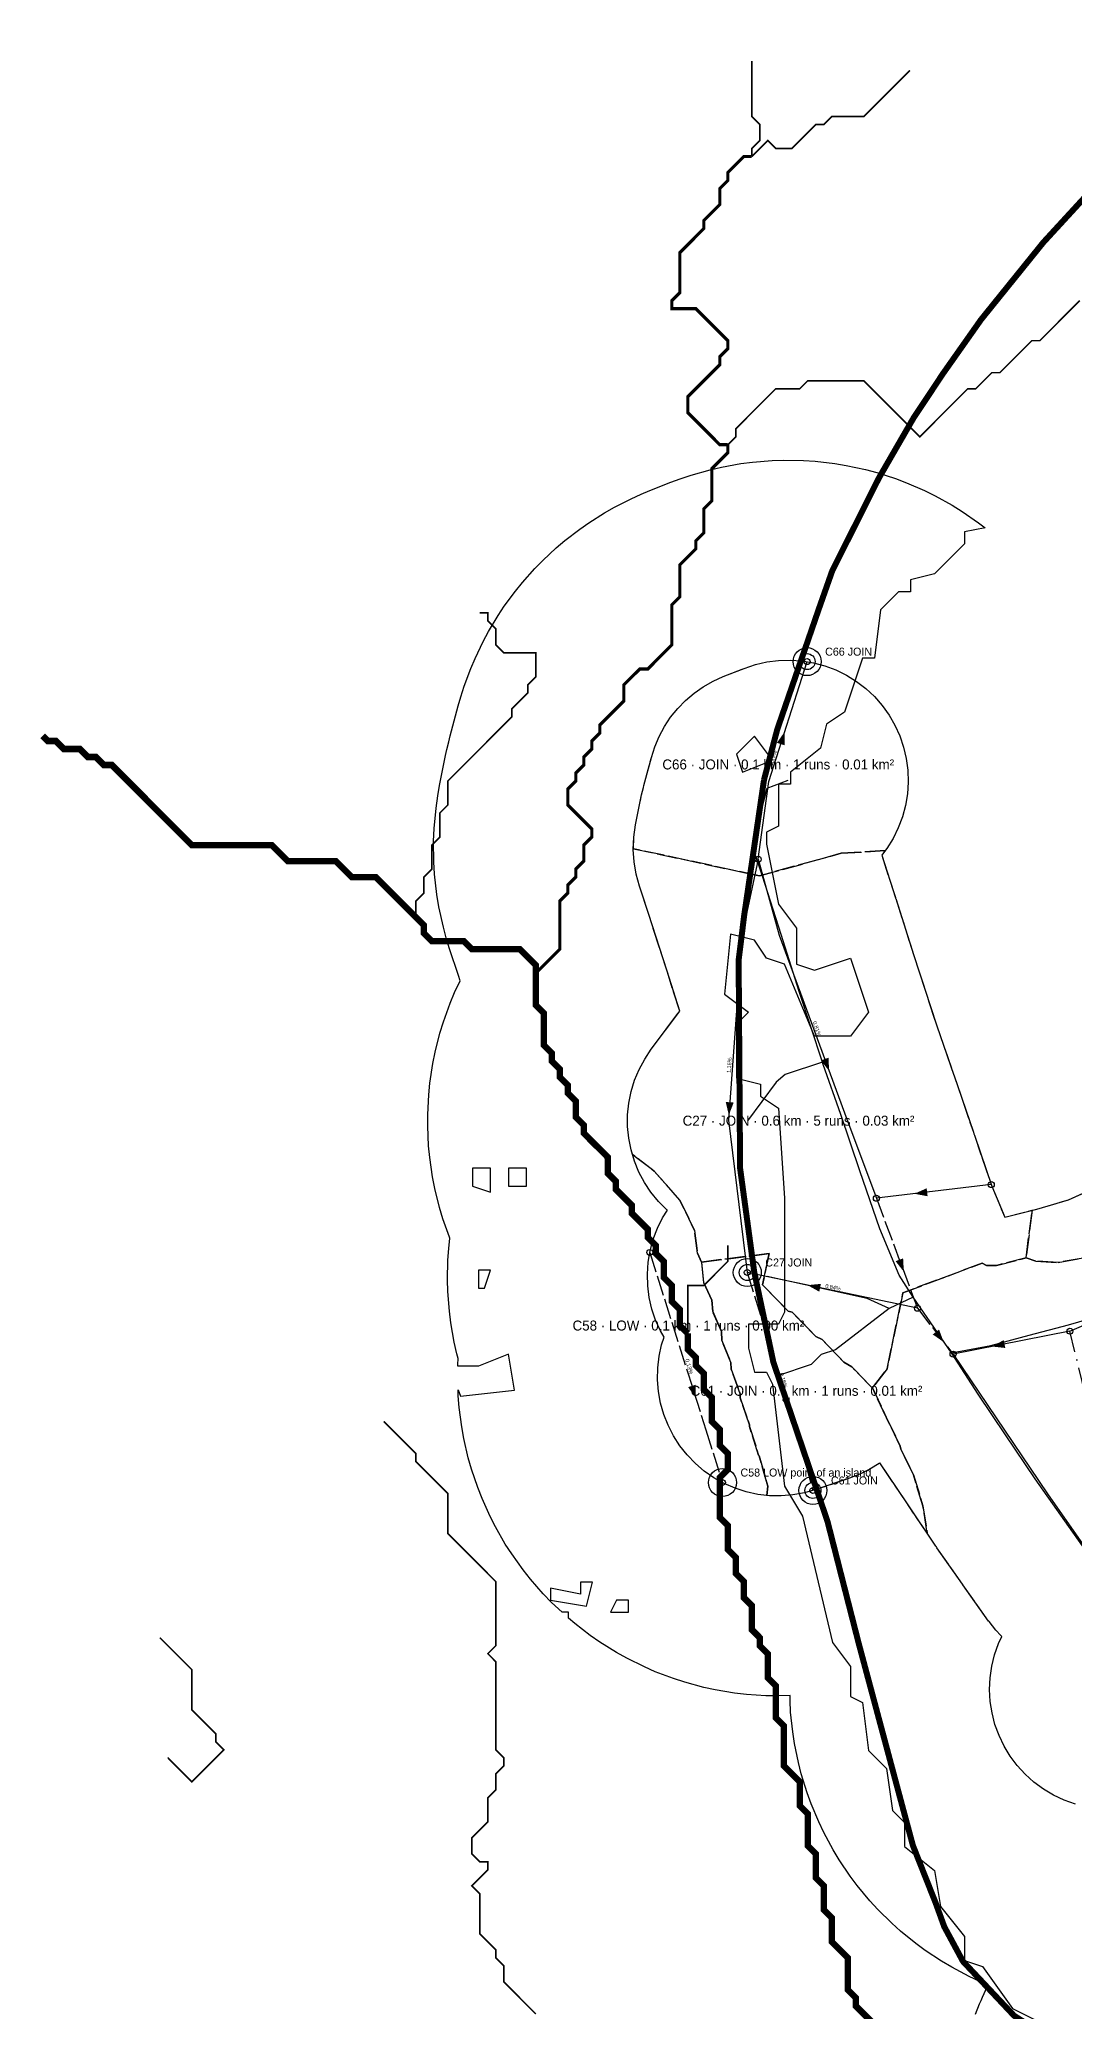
# Model space of a CAD drawing. Header units: metres. Extents: x 441395 to 476894, y 2561381 to 2578972.
# Drawn here: x 449564 to 450081, y 2570204 to 2571189 of the extents above; entities that cross this region are included whole.
import ezdxf
from ezdxf.enums import TextEntityAlignment as Align

# ---------------------------------------------------------------- set-up
doc = ezdxf.new("R2010")
doc.units = ezdxf.units.M
doc.header["$LTSCALE"] = 8
doc.linetypes.add('DASHDOT', pattern=[3.556, 2.54, -0.508, 0, -0.508])
doc.linetypes.add('DASHED', pattern=[1.524, 1.27, -0.254])
for name, color, linetype in [('A_ARROWS', 7, 'Continuous'), ('A_BUILT_2006', 252, 'Continuous'), ('A_CATCH_LABEL', 7, 'Continuous'), ('A_CATCHMENTS', 7, 'Continuous'), ('A_ENVELOPE', 3, 'Continuous'), ('A_GRADIENT', 8, 'Continuous'), ('A_JUNCTIONS', 8, 'Continuous'), ('A_MAIN_PIPE', 5, 'Continuous'), ('A_OUTLET_LABEL', 7, 'Continuous'), ('A_OUTLETS', 7, 'Continuous'), ('A_RUNS', 7, 'Continuous'), ('A_STREAMS', 5, 'Continuous'), ('A_WADI', 4, 'Continuous')]:
    doc.layers.add(name, color=color, linetype=linetype)

msp = doc.modelspace()

# ---------------------------------------------------------------- linework, layer by layer
at = {"layer": 'A_ARROWS', "color": 1}
for points in [[(449936.38, 2570843.33), (449936.33, 2570836.63), (449932.52, 2570837.85)], [(450015.98, 2570538.31), (450010.47, 2570542.14), (450013.63, 2570544.59)], [(450040.09, 2570536.11), (450045.98, 2570539.31), (450046.75, 2570535.38)], [(449891.97, 2570510.3), (449888.13, 2570515.8), (449891.94, 2570517.01)]]:
    msp.add_solid(points, dxfattribs=at)
at = {"layer": 'A_ARROWS', "color": 2}
for points in [[(449958.66, 2570673.77), (449954.57, 2570679.09), (449958.32, 2570680.47)], [(449908.45, 2570651.8), (449906.93, 2570658.33), (449910.92, 2570658.04)], [(450001.32, 2570612.45), (450007.44, 2570615.2), (450007.91, 2570611.22)], [(449996.02, 2570573.46), (449991.91, 2570578.75), (449995.65, 2570580.15)], [(449947.85, 2570566.77), (449954.53, 2570567.41), (449953.7, 2570563.5)]]:
    msp.add_solid(points, dxfattribs=at)
at = {"layer": 'A_ARROWS', "color": 3}
msp.add_solid([(449938.83, 2570503.97), (449935.05, 2570509.51), (449938.87, 2570510.68)], dxfattribs=at)
at = {"layer": 'A_BUILT_2006', "color": 252}
for points in [[(449923.95, 2570801.04), (449927.7, 2570815.11), (449938.18, 2570819.25)], [(449925.29, 2570771.25), (449920.7, 2570785.11), (449923.7, 2570800.11), (449923.95, 2570801.04)], [(449934.72, 2570742), (449925.29, 2570771.25)], [(449943.7, 2570713.61), (449934.72, 2570742)], [(449955.33, 2570678.23), (449943.7, 2570713.61)], [(449955.33, 2570678.23), (449936.7, 2570672.11), (449932.21, 2570668.23)], [(449964.43, 2570652.02), (449955.7, 2570677.11), (449955.33, 2570678.23)], [(449932.21, 2570668.23), (449917.78, 2570648.85)], [(449973.99, 2570623.87), (449964.43, 2570652.02)], [(449983.96, 2570594.86), (449973.99, 2570623.87)], [(449993.63, 2570571.71), (449983.96, 2570594.86)], [(449958.78, 2570564.27), (449927.7, 2570571.11)], [(450000.65, 2570560.75), (449993.63, 2570571.71)], [(449988.7, 2570555.11), (449977.7, 2570560.11), (449958.78, 2570564.27)], [(449988.7, 2570555.11), (449961.9, 2570534.51)], [(450000.65, 2570560.75), (449988.7, 2570555.11)], [(450019.93, 2570532.89), (450000.65, 2570560.75)], [(450078.39, 2570546.93), (450099.07, 2570552.93)], [(450039.48, 2570536.61), (450058.73, 2570541.85)], [(450058.73, 2570541.85), (450078.39, 2570546.93)], [(449961.9, 2570534.51), (449954.7, 2570532.11), (449949.7, 2570527.11), (449932.79, 2570521.4)], [(450019.93, 2570532.89), (450039.48, 2570536.61)], [(450033.22, 2570512.23), (450019.93, 2570532.89)], [(450046.87, 2570492), (450033.22, 2570512.23)], [(450061.77, 2570469.93), (450046.87, 2570492)], [(450074.49, 2570451.74), (450061.77, 2570469.93)], [(450087.35, 2570433.64), (450074.49, 2570451.74)]]:
    msp.add_lwpolyline(points, dxfattribs=at)
at = {"layer": 'A_CATCHMENTS', "color": 1, "linetype": 'DASHED'}
for points in [[(449964.74, 2570782.63), (449923.73, 2570771.34), (449860.72, 2570784.94), (449860.96, 2570790.74), (449861.86, 2570796.88), (449864.86, 2570811.88), (449865.73, 2570815.57), (449865.97, 2570816.5), (449869.73, 2570830.57), (449871.42, 2570835.91), (449873.61, 2570841.07), (449876.27, 2570846), (449879.37, 2570850.67), (449882.9, 2570855.02), (449886.82, 2570859.03), (449891.1, 2570862.65), (449895.69, 2570865.86), (449900.57, 2570868.62), (449905.68, 2570870.92), (449916.16, 2570875.06), (449921.74, 2570876.95), (449927.48, 2570878.28), (449933.31, 2570879.05), (449939.2, 2570879.24), (449945.07, 2570878.85), (449950.88, 2570877.89), (449956.57, 2570876.36), (449962.08, 2570874.28), (449967.36, 2570871.68), (449972.36, 2570868.56), (449977.03, 2570864.98), (449981.32, 2570860.95), (449985.2, 2570856.52), (449988.63, 2570851.73), (449991.57, 2570846.63), (449994, 2570841.27), (449995.89, 2570835.69), (449997.22, 2570829.95), (449997.99, 2570824.12), (449998.18, 2570818.23), (449997.79, 2570812.36), (449996.83, 2570806.55), (449995.3, 2570800.86), (449993.22, 2570795.35), (449990.61, 2570790.07), (449987.5, 2570785.07), (449986.69, 2570784.02), (449964.74, 2570782.63)], [(449871.16, 2570623.82), (449883.95, 2570609.26), (449891.35, 2570594.04), (449892.77, 2570582.74), (449894.88, 2570578.34), (449895.9, 2570567.92), (449900.02, 2570559.2), (449900.43, 2570553.54), (449904.78, 2570543.65), (449904.98, 2570539.16), (449909.51, 2570528.1), (449909.57, 2570524.8), (449914.2, 2570512.53), (449914.19, 2570510.45), (449918.87, 2570496.96), (449918.84, 2570496.11), (449923.38, 2570481.73), (449923.62, 2570481.41), (449927.94, 2570466.32), (449927.53, 2570461.68), (449922.94, 2570462.21), (449917.19, 2570463.46), (449911.58, 2570465.27), (449906.18, 2570467.62), (449901.04, 2570470.49), (449896.2, 2570473.84), (449891.72, 2570477.66), (449887.63, 2570481.9), (449883.98, 2570486.51), (449880.79, 2570491.47), (449878.11, 2570496.71), (449875.95, 2570502.19), (449874.34, 2570507.85), (449873.3, 2570513.64), (449872.82, 2570519.51), (449872.93, 2570525.4), (449873.61, 2570531.25), (449874.86, 2570537), (449876.05, 2570540.7), (449874.22, 2570543.9), (449871.81, 2570549.27), (449869.94, 2570554.85), (449868.63, 2570560.59), (449867.88, 2570566.44), (449867.71, 2570572.32), (449868.12, 2570578.19), (449869.1, 2570584), (449870.65, 2570589.68), (449872.74, 2570595.18), (449875.37, 2570600.46), (449877.72, 2570604.21), (449877.39, 2570604.48), (449873.24, 2570608.65), (449869.51, 2570613.21), (449866.25, 2570618.12), (449863.48, 2570623.31), (449861.24, 2570628.76), (449860.22, 2570632.16), (449871.16, 2570623.82)]]:
    msp.add_lwpolyline(points, close=True, dxfattribs=at)
at = {"layer": 'A_CATCHMENTS', "color": 2, "linetype": 'DASHED'}
msp.add_lwpolyline([(449928.59, 2570582.52), (449894.88, 2570578.34), (449892.77, 2570582.74), (449891.35, 2570594.04), (449883.95, 2570609.26), (449871.16, 2570623.82), (449860.22, 2570632.16), (449859.54, 2570634.4), (449858.41, 2570640.17), (449857.84, 2570646.04), (449857.86, 2570651.92), (449858.44, 2570657.78), (449859.61, 2570663.55), (449861.33, 2570669.19), (449863.59, 2570674.62), (449866.38, 2570679.81), (449869.66, 2570684.7), (449883.88, 2570703.78), (449877.57, 2570723.74), (449868.25, 2570752.61), (449863.74, 2570766.26), (449862.1, 2570772.24), (449861.08, 2570778.35), (449860.7, 2570784.54), (449860.72, 2570784.94), (449923.73, 2570771.34), (449964.74, 2570782.63), (449986.69, 2570784.02), (449984.95, 2570781.74), (449991.83, 2570760.42), (449991.87, 2570760.25), (449991.93, 2570760.09), (450000.8, 2570732.02), (450012.33, 2570696.97), (450012.54, 2570696.34), (450021.1, 2570671.73), (450021.16, 2570671.53), (450021.24, 2570671.33), (450030.8, 2570643.19), (450031, 2570642.47), (450031.3, 2570641.72), (450040.07, 2570616.2), (450046.56, 2570600.68), (450060.18, 2570604.2), (450057.17, 2570580.4), (450042.31, 2570576.58), (450037.3, 2570576.56), (450035.27, 2570577.78), (449995.57, 2570562.94), (449987.6, 2570524.99), (449980.31, 2570515.42), (449980.01, 2570515.63), (449970.01, 2570525.88), (449966.03, 2570528.36), (449955.11, 2570539.56), (449952.06, 2570541.09), (449940.21, 2570553.24), (449938.08, 2570553.82), (449925.31, 2570566.92), (449928.59, 2570582.52)], close=True, dxfattribs=at)
at = {"layer": 'A_CATCHMENTS', "color": 3, "linetype": 'DASHED'}
msp.add_lwpolyline([(450085.74, 2570580.33), (450073.16, 2570578.12), (450062.1, 2570578.78), (450057.17, 2570580.4), (450060.18, 2570604.2), (450062.53, 2570604.8), (450078.32, 2570609.39), (450094.68, 2570616.73)], dxfattribs=at)
msp.add_lwpolyline([(449918.84, 2570496.11), (449918.87, 2570496.96), (449914.19, 2570510.45), (449914.2, 2570512.53), (449909.57, 2570524.8), (449909.51, 2570528.1), (449904.98, 2570539.16), (449904.78, 2570543.65), (449900.43, 2570553.54), (449900.02, 2570559.2), (449895.9, 2570567.92), (449894.88, 2570578.34), (449928.59, 2570582.52), (449925.31, 2570566.92), (449938.08, 2570553.82), (449940.21, 2570553.24), (449952.06, 2570541.09), (449955.11, 2570539.56), (449966.03, 2570528.36), (449970.01, 2570525.88), (449980.01, 2570515.63), (449980.31, 2570515.42), (449987.13, 2570500.8), (449987.4, 2570500.43), (449994.16, 2570486.23), (449994.59, 2570484.75), (450000.8, 2570471.94), (450005.57, 2570456.39), (450007.73, 2570442.74), (449997.14, 2570458.43), (449997.14, 2570458.43), (449997.14, 2570458.43), (449984, 2570477.9), (449983.66, 2570477.64), (449978.97, 2570474.74), (449974.04, 2570472.27), (449968.91, 2570470.27), (449952, 2570464.55), (449946.34, 2570462.94), (449940.55, 2570461.9), (449934.68, 2570461.43), (449928.79, 2570461.53), (449927.53, 2570461.68), (449927.94, 2570466.32), (449923.62, 2570481.41), (449923.38, 2570481.73), (449918.84, 2570496.11)], close=True, dxfattribs=at)
at = {"layer": 'A_CATCHMENTS', "color": 1, "linetype": 'DASHED'}
msp.add_lwpolyline([(450081.81, 2570307.43), (450076.25, 2570309.39), (450070.92, 2570311.88), (450065.85, 2570314.88), (450061.1, 2570318.36), (450056.72, 2570322.3), (450052.75, 2570326.64), (450049.21, 2570331.35), (450046.16, 2570336.38), (450043.62, 2570341.69), (450041.6, 2570347.23), (450040.14, 2570352.93), (450039.25, 2570358.75), (450038.93, 2570364.63), (450039.19, 2570370.51), (450040.02, 2570376.34), (450041.43, 2570382.06), (450043.38, 2570387.62), (450045.04, 2570391.17), (450044.23, 2570392.02), (450042.29, 2570394.02), (450042.19, 2570394.14), (450042.08, 2570394.26), (450040.36, 2570396.45), (450038.63, 2570398.62), (450038.54, 2570398.76), (450038.44, 2570398.88), (450025.58, 2570416.98), (450025.46, 2570417.18), (450025.32, 2570417.36), (450012.6, 2570435.55), (450012.33, 2570435.97), (450012.04, 2570436.36), (450007.73, 2570442.74), (450005.57, 2570456.39), (450005.57, 2570456.39), (450000.8, 2570471.94), (449994.59, 2570484.75), (449994.16, 2570486.23), (449987.4, 2570500.43), (449987.13, 2570500.8), (449980.31, 2570515.42), (449987.6, 2570524.99), (449995.57, 2570562.94), (450035.27, 2570577.78), (450037.3, 2570576.56), (450042.31, 2570576.58), (450057.17, 2570580.4), (450062.1, 2570578.78), (450073.16, 2570578.12), (450085.74, 2570580.33)], dxfattribs=at)
at = {"layer": 'A_ENVELOPE', "color": 3}
msp.add_lwpolyline([(450081.81, 2570307.43), (450076.25, 2570309.39), (450070.92, 2570311.88), (450065.85, 2570314.88), (450061.1, 2570318.36), (450056.72, 2570322.3), (450052.75, 2570326.64), (450049.21, 2570331.35), (450046.16, 2570336.38), (450043.62, 2570341.69), (450041.6, 2570347.23), (450040.14, 2570352.93), (450039.25, 2570358.75), (450038.93, 2570364.63), (450039.19, 2570370.51), (450040.02, 2570376.34), (450041.43, 2570382.06), (450043.38, 2570387.62), (450045.04, 2570391.17), (450044.23, 2570392.02), (450042.29, 2570394.02), (450042.19, 2570394.14), (450042.08, 2570394.26), (450040.36, 2570396.45), (450038.63, 2570398.62), (450038.54, 2570398.76), (450038.44, 2570398.88), (450025.58, 2570416.98), (450025.46, 2570417.18), (450025.32, 2570417.36), (450012.6, 2570435.55), (450012.33, 2570435.97), (450012.04, 2570436.36), (449997.14, 2570458.43), (449997.14, 2570458.43), (449997.14, 2570458.43), (449984, 2570477.9), (449983.66, 2570477.64), (449978.97, 2570474.74), (449974.04, 2570472.27), (449968.91, 2570470.27), (449952, 2570464.55), (449946.34, 2570462.94), (449940.55, 2570461.9), (449934.68, 2570461.43), (449928.79, 2570461.53), (449922.94, 2570462.21), (449917.19, 2570463.46), (449911.58, 2570465.27), (449906.18, 2570467.62), (449901.04, 2570470.49), (449896.2, 2570473.84), (449891.72, 2570477.66), (449887.63, 2570481.9), (449883.98, 2570486.51), (449880.79, 2570491.47), (449878.11, 2570496.71), (449875.95, 2570502.19), (449874.34, 2570507.85), (449873.3, 2570513.64), (449872.82, 2570519.51), (449872.93, 2570525.4), (449873.61, 2570531.25), (449874.86, 2570537), (449876.05, 2570540.7), (449874.22, 2570543.9), (449871.81, 2570549.27), (449869.94, 2570554.85), (449868.63, 2570560.59), (449867.88, 2570566.44), (449867.71, 2570572.32), (449868.12, 2570578.19), (449869.1, 2570584), (449870.65, 2570589.68), (449872.74, 2570595.18), (449875.37, 2570600.46), (449877.72, 2570604.21), (449877.39, 2570604.48), (449873.24, 2570608.65), (449869.51, 2570613.21), (449866.25, 2570618.12), (449863.48, 2570623.31), (449861.24, 2570628.76), (449859.54, 2570634.4), (449858.41, 2570640.17), (449857.84, 2570646.04), (449857.86, 2570651.92), (449858.44, 2570657.78), (449859.61, 2570663.55), (449861.33, 2570669.19), (449863.59, 2570674.62), (449866.38, 2570679.81), (449869.66, 2570684.7), (449883.88, 2570703.78), (449877.57, 2570723.74), (449868.25, 2570752.61), (449863.74, 2570766.26), (449862.1, 2570772.24), (449861.08, 2570778.35), (449860.7, 2570784.54), (449860.96, 2570790.74), (449861.86, 2570796.88), (449864.86, 2570811.88), (449865.73, 2570815.57), (449865.97, 2570816.5), (449869.73, 2570830.57), (449871.42, 2570835.91), (449873.61, 2570841.07), (449876.27, 2570846), (449879.37, 2570850.67), (449882.9, 2570855.02), (449886.82, 2570859.03), (449891.1, 2570862.65), (449895.69, 2570865.86), (449900.57, 2570868.62), (449905.68, 2570870.92), (449916.16, 2570875.06), (449921.74, 2570876.95), (449927.48, 2570878.28), (449933.31, 2570879.05), (449939.2, 2570879.24), (449945.07, 2570878.85), (449950.88, 2570877.89), (449956.57, 2570876.36), (449962.08, 2570874.28), (449967.36, 2570871.68), (449972.36, 2570868.56), (449977.03, 2570864.98), (449981.32, 2570860.95), (449985.2, 2570856.52), (449988.63, 2570851.73), (449991.57, 2570846.63), (449994, 2570841.27), (449995.89, 2570835.69), (449997.22, 2570829.95), (449997.99, 2570824.12), (449998.18, 2570818.23), (449997.79, 2570812.36), (449996.83, 2570806.55), (449995.3, 2570800.86), (449993.22, 2570795.35), (449990.61, 2570790.07), (449987.5, 2570785.07), (449984.95, 2570781.74), (449991.83, 2570760.42), (449991.87, 2570760.25), (449991.93, 2570760.09), (450000.8, 2570732.02), (450012.33, 2570696.97), (450012.54, 2570696.34), (450021.1, 2570671.73), (450021.16, 2570671.53), (450021.24, 2570671.33), (450030.8, 2570643.19), (450031, 2570642.47), (450031.3, 2570641.72), (450040.07, 2570616.2), (450046.56, 2570600.68), (450062.53, 2570604.8), (450078.32, 2570609.39), (450094.68, 2570616.73)], dxfattribs=at)
at = {"layer": 'A_JUNCTIONS'}
for centre in [(449947.64, 2570878.42), (449923.18, 2570779.65), (449982.29, 2570610.19), (450039.78, 2570617.03), (449868.95, 2570583.12), (449917.72, 2570573.1), (450002.84, 2570555.21), (450079.07, 2570543.74), (450020.64, 2570532.31), (449905.3, 2570468.11), (449950.54, 2570464.14)]:
    msp.add_circle(centre, 1.5, dxfattribs=at)
at = {"layer": 'A_MAIN_PIPE', "color": 5, "const_width": 3}
for points in [[(450171.66, 2571187.92), (450117.61, 2571144.32), (450065.83, 2571088.01), (450034.64, 2571049.39), (450015.8, 2571022.67), (450001.04, 2571000.51), (449983.54, 2570970.21), (449967.18, 2570937.7), (449960.24, 2570923.93), (449953.39, 2570904.5), (449932.7, 2570844.56), (449926.08, 2570819.41)], [(449926.08, 2570819.41), (449916.16, 2570751.65), (449913.38, 2570729.22), (449914.1, 2570625.24), (449921.17, 2570573.38), (449930.76, 2570528.24), (449957.81, 2570448.76), (449973.48, 2570387.55), (450000.53, 2570286.74), (450012.04, 2570257.69), (450016.23, 2570246.12), (450025.61, 2570228.75), (450051.15, 2570201.62), (450079.73, 2570183.48)]]:
    msp.add_lwpolyline(points, dxfattribs=at)
at = {"layer": 'A_OUTLETS', "color": 5}
for centre, radius in [((449947.64, 2570878.42), 7), ((449947.64, 2570878.42), 4), ((449917.72, 2570573.1), 7), ((449917.72, 2570573.1), 4), ((449950.54, 2570464.14), 7), ((449950.54, 2570464.14), 4)]:
    msp.add_circle(centre, radius, dxfattribs=at)
at = {"layer": 'A_OUTLETS', "color": 30}
msp.add_circle((449905.3, 2570468.11), 7, dxfattribs=at)
at = {"layer": 'A_RUNS', "color": 1}
for points in [[(449923.18, 2570779.65), (449928.42, 2570818.54), (449947.64, 2570878.42)], [(450079.07, 2570543.74), (450020.64, 2570532.31)], [(450020.64, 2570532.31), (450067.91, 2570462.43), (450097.39, 2570420.38), (450177.89, 2570374.17), (450194.46, 2570319.55), (450196.05, 2570281.63), (450224.98, 2570263.47)]]:
    msp.add_lwpolyline(points, dxfattribs=at)
at = {"layer": 'A_RUNS', "color": 2}
for points in [[(449923.18, 2570779.65), (449915.44, 2570743.81), (449913.17, 2570715.44), (449908.27, 2570649.27), (449917.72, 2570573.1)], [(449923.18, 2570779.65), (449933.64, 2570741.67), (449967.51, 2570649.75), (449982.29, 2570610.19)], [(450039.78, 2570617.03), (449982.29, 2570610.19)], [(450002.84, 2570555.21), (449917.72, 2570573.1)]]:
    msp.add_lwpolyline(points, dxfattribs=at)
at = {"layer": 'A_RUNS', "color": 2, "linetype": 'DASHED'}
msp.add_lwpolyline([(449982.29, 2570610.19), (450002.84, 2570555.21)], dxfattribs=at)
at = {"layer": 'A_RUNS', "color": 1, "linetype": 'DASHED'}
for points in [[(449868.95, 2570583.12), (449896.95, 2570494.53), (449905.3, 2570468.11)], [(450079.07, 2570543.74), (450113.23, 2570558.34), (450152.1, 2570578.11)], [(450002.84, 2570555.21), (450020.64, 2570532.31)]]:
    msp.add_lwpolyline(points, dxfattribs=at)
at = {"layer": 'A_RUNS', "color": 3, "linetype": 'DASHED'}
msp.add_lwpolyline([(449917.72, 2570573.1), (449946.88, 2570477.62), (449950.54, 2570464.14)], dxfattribs=at)
at = {"layer": 'A_RUNS', "color": 1, "linetype": 'DASHDOT'}
msp.add_lwpolyline([(450117.9, 2570452.69), (450095.13, 2570477.95), (450079.07, 2570543.74)], dxfattribs=at)
at = {"layer": 'A_STREAMS', "color": 5}
for points, const_width in [([(449919.97, 2571178.59), (449919.97, 2571174.92), (449919.97, 2571170.92), (449919.97, 2571166.92), (449919.97, 2571162.92), (449919.97, 2571158.92), (449919.97, 2571154.91), (449919.97, 2571150.91), (449923.97, 2571146.91), (449923.97, 2571142.91), (449923.97, 2571138.91), (449919.97, 2571134.91), (449919.97, 2571130.9)], 0.8), ([(449999.07, 2571173.99), (449996, 2571170.92), (449992, 2571166.92), (449988, 2571162.92), (449984, 2571158.92), (449980, 2571154.91), (449975.99, 2571150.91), (449971.99, 2571150.91), (449967.99, 2571150.91), (449963.99, 2571150.91), (449959.99, 2571150.91), (449955.99, 2571146.91), (449951.98, 2571146.91), (449947.98, 2571142.91), (449943.98, 2571138.91), (449939.98, 2571134.91), (449935.98, 2571134.91), (449931.98, 2571134.91), (449927.97, 2571138.91), (449923.97, 2571134.91), (449919.97, 2571130.9)], 0.8), ([(449919.97, 2571130.9), (449915.97, 2571130.9), (449911.97, 2571126.9), (449907.96, 2571122.9), (449907.96, 2571118.9), (449903.96, 2571114.9), (449903.96, 2571110.9), (449903.96, 2571106.89), (449899.96, 2571102.89), (449895.96, 2571098.89), (449895.96, 2571094.89), (449891.96, 2571090.89), (449887.96, 2571086.88), (449883.95, 2571082.88), (449883.95, 2571078.88), (449883.95, 2571074.88), (449883.95, 2571070.88), (449883.95, 2571066.88), (449883.95, 2571062.87), (449879.95, 2571058.87), (449879.95, 2571054.87), (449883.95, 2571054.87), (449887.96, 2571054.87), (449891.96, 2571054.87), (449895.96, 2571050.87), (449899.96, 2571046.87), (449903.96, 2571042.86), (449907.96, 2571038.86), (449907.96, 2571034.86), (449903.96, 2571030.86), (449903.96, 2571026.86), (449899.96, 2571022.86), (449895.96, 2571018.85), (449891.96, 2571014.85), (449887.96, 2571010.85), (449887.96, 2571006.85), (449887.96, 2571002.85), (449891.96, 2570998.85), (449895.96, 2570994.84), (449899.96, 2570990.84), (449903.96, 2570986.84), (449907.96, 2570986.84)], 1.6), ([(450084.04, 2571058.87), (450080.04, 2571054.87), (450076.04, 2571050.87), (450072.04, 2571046.87), (450068.03, 2571042.86), (450064.03, 2571038.86), (450060.03, 2571038.86), (450056.03, 2571034.86), (450052.03, 2571030.86), (450048.03, 2571026.86), (450044.02, 2571022.86), (450040.02, 2571022.86), (450036.02, 2571018.85), (450032.02, 2571014.85), (450028.02, 2571014.85), (450024.02, 2571010.85), (450020.01, 2571006.85), (450016.01, 2571002.85), (450012.01, 2570998.85), (450008.01, 2570994.84), (450004.01, 2570990.84), (450000, 2570994.84), (449996, 2570998.85), (449992, 2571002.85), (449988, 2571006.85), (449984, 2571010.85), (449980, 2571014.85), (449975.99, 2571018.85), (449971.99, 2571018.85), (449967.99, 2571018.85), (449963.99, 2571018.85), (449959.99, 2571018.85), (449955.99, 2571018.85), (449951.98, 2571018.85), (449947.98, 2571018.85), (449943.98, 2571014.85), (449939.98, 2571014.85), (449935.98, 2571014.85), (449931.98, 2571014.85), (449927.97, 2571010.85), (449923.97, 2571006.85), (449919.97, 2571002.85), (449915.97, 2570998.85), (449911.97, 2570994.84), (449911.97, 2570990.84), (449907.96, 2570986.84)], 0.8), ([(449907.96, 2570986.84), (449907.96, 2570982.84), (449903.96, 2570978.84), (449899.96, 2570974.83), (449899.96, 2570970.83), (449899.96, 2570966.83), (449899.96, 2570962.83), (449899.96, 2570958.83), (449895.96, 2570954.83), (449895.96, 2570950.82), (449895.96, 2570946.82), (449895.96, 2570942.82), (449891.96, 2570938.82), (449891.96, 2570934.82), (449887.96, 2570930.81), (449883.95, 2570926.81), (449883.95, 2570922.81), (449883.95, 2570918.81), (449883.95, 2570914.81), (449883.95, 2570910.81), (449879.95, 2570906.8), (449879.95, 2570902.8), (449879.95, 2570898.8), (449879.95, 2570894.8), (449879.95, 2570890.8), (449879.95, 2570886.8), (449875.95, 2570882.79), (449871.95, 2570878.79), (449867.95, 2570874.79), (449863.95, 2570874.79), (449859.94, 2570870.79), (449855.94, 2570866.79), (449855.94, 2570862.78), (449855.94, 2570858.78), (449851.94, 2570854.78), (449847.94, 2570850.78), (449843.94, 2570846.78), (449843.94, 2570842.78), (449839.93, 2570838.77), (449839.93, 2570834.77), (449835.93, 2570830.77), (449835.93, 2570826.77), (449831.93, 2570822.77), (449831.93, 2570818.77), (449827.93, 2570814.76), (449827.93, 2570810.76), (449827.93, 2570806.76), (449831.93, 2570802.76), (449835.93, 2570798.76), (449839.93, 2570794.75), (449839.93, 2570790.75), (449835.93, 2570786.75), (449835.93, 2570782.75), (449835.93, 2570778.75), (449831.93, 2570774.75), (449831.93, 2570770.74), (449827.93, 2570766.74), (449827.93, 2570762.74), (449823.93, 2570758.74), (449823.93, 2570754.74), (449823.93, 2570750.73), (449823.93, 2570746.73), (449823.93, 2570742.73), (449823.93, 2570738.73), (449823.93, 2570734.73), (449819.93, 2570730.73), (449815.92, 2570726.72), (449811.92, 2570722.72)], 1.6), ([(449783.91, 2570902.8), (449787.91, 2570902.8), (449787.91, 2570898.8), (449791.91, 2570894.8), (449791.91, 2570890.8), (449791.91, 2570886.8), (449795.92, 2570882.79), (449799.92, 2570882.79), (449803.92, 2570882.79), (449807.92, 2570882.79), (449811.92, 2570882.79), (449811.92, 2570878.79), (449811.92, 2570874.79), (449811.92, 2570870.79), (449807.92, 2570866.79), (449807.92, 2570862.78), (449803.92, 2570858.78), (449799.92, 2570854.78), (449799.92, 2570850.78), (449795.92, 2570846.78), (449791.91, 2570842.78), (449787.91, 2570838.77), (449783.91, 2570834.77), (449779.91, 2570830.77), (449775.91, 2570826.77), (449771.91, 2570822.77), (449767.9, 2570818.77), (449767.9, 2570814.76), (449767.9, 2570810.76), (449767.9, 2570806.76), (449763.9, 2570802.76), (449763.9, 2570798.76), (449763.9, 2570794.75), (449763.9, 2570790.75), (449759.9, 2570786.75), (449759.9, 2570782.75), (449759.9, 2570778.75), (449759.9, 2570774.75), (449755.9, 2570770.74), (449755.9, 2570766.74), (449755.9, 2570762.74), (449751.9, 2570758.74), (449751.9, 2570754.74), (449751.9, 2570750.73)], 0.8), ([(449565.21, 2570841.38), (449567.82, 2570838.77), (449571.82, 2570838.77), (449575.82, 2570834.77), (449579.82, 2570834.77), (449583.82, 2570834.77), (449587.82, 2570830.77), (449591.83, 2570830.77), (449595.83, 2570826.77), (449599.83, 2570826.77), (449603.83, 2570822.77), (449607.83, 2570818.77), (449611.84, 2570814.76), (449615.84, 2570810.76), (449619.84, 2570806.76), (449623.84, 2570802.76), (449627.84, 2570798.76), (449631.84, 2570794.75), (449635.85, 2570790.75), (449639.85, 2570786.75), (449643.85, 2570786.75), (449647.85, 2570786.75), (449651.85, 2570786.75), (449655.85, 2570786.75), (449659.86, 2570786.75), (449663.86, 2570786.75), (449667.86, 2570786.75), (449671.86, 2570786.75), (449675.86, 2570786.75), (449679.86, 2570786.75), (449683.87, 2570782.75), (449687.87, 2570778.75), (449691.87, 2570778.75), (449695.87, 2570778.75), (449699.87, 2570778.75), (449703.88, 2570778.75), (449707.88, 2570778.75), (449711.88, 2570778.75), (449715.88, 2570774.75), (449719.88, 2570770.74), (449723.88, 2570770.74), (449727.89, 2570770.74), (449731.89, 2570770.74), (449735.89, 2570766.74), (449739.89, 2570762.74), (449743.89, 2570758.74), (449747.89, 2570754.74), (449751.9, 2570750.73)], 3.2), ([(449751.9, 2570750.73), (449755.9, 2570746.73), (449755.9, 2570742.73), (449759.9, 2570738.73), (449763.9, 2570738.73), (449767.9, 2570738.73), (449771.91, 2570738.73), (449775.91, 2570738.73), (449779.91, 2570734.73), (449783.91, 2570734.73), (449787.91, 2570734.73), (449791.91, 2570734.73), (449795.92, 2570734.73), (449799.92, 2570734.73), (449803.92, 2570734.73), (449807.92, 2570730.73), (449811.92, 2570726.72), (449811.92, 2570722.72)], 3.2), ([(449811.92, 2570722.72), (449811.92, 2570718.72), (449811.92, 2570714.72), (449811.92, 2570710.72), (449811.92, 2570706.72), (449815.92, 2570702.71), (449815.92, 2570698.71), (449815.92, 2570694.71), (449815.92, 2570690.71), (449815.92, 2570686.71), (449819.93, 2570682.7), (449819.93, 2570678.7), (449823.93, 2570674.7), (449823.93, 2570670.7), (449827.93, 2570666.7), (449827.93, 2570662.7), (449831.93, 2570658.69), (449831.93, 2570654.69), (449831.93, 2570650.69), (449835.93, 2570646.69), (449835.93, 2570642.69), (449839.93, 2570638.68), (449843.94, 2570634.68), (449847.94, 2570630.68), (449847.94, 2570626.68), (449847.94, 2570622.68), (449851.94, 2570618.68), (449851.94, 2570614.67), (449855.94, 2570610.67), (449859.94, 2570606.67), (449859.94, 2570602.67), (449863.95, 2570598.67), (449867.95, 2570594.67), (449867.95, 2570590.66), (449871.95, 2570586.66), (449871.95, 2570582.66), (449875.95, 2570578.66), (449875.95, 2570574.66), (449875.95, 2570570.65), (449879.95, 2570566.65), (449879.95, 2570562.65), (449879.95, 2570558.65), (449883.95, 2570554.65), (449883.95, 2570550.65), (449883.95, 2570546.64), (449887.96, 2570542.64)], 3.2), ([(449907.96, 2570586.66), (449907.96, 2570582.66), (449907.96, 2570578.66), (449903.96, 2570574.66), (449899.96, 2570570.65), (449895.96, 2570566.65), (449891.96, 2570566.65), (449887.96, 2570566.65), (449887.96, 2570562.65), (449887.96, 2570558.65), (449887.96, 2570554.65), (449887.96, 2570550.65), (449887.96, 2570546.64), (449887.96, 2570542.64)], 0.8), ([(449887.96, 2570542.64), (449887.96, 2570538.64), (449887.96, 2570534.64), (449891.96, 2570530.64), (449891.96, 2570526.63), (449895.96, 2570522.63), (449895.96, 2570518.63), (449895.96, 2570514.63), (449899.96, 2570510.63), (449899.96, 2570506.63), (449899.96, 2570502.62), (449899.96, 2570498.62), (449903.96, 2570494.62), (449903.96, 2570490.62), (449903.96, 2570486.62), (449907.96, 2570482.62), (449907.96, 2570478.61), (449907.96, 2570474.61), (449903.96, 2570470.61), (449903.96, 2570466.61), (449903.96, 2570462.61), (449903.96, 2570458.6), (449903.96, 2570454.6), (449903.96, 2570450.6), (449907.96, 2570446.6), (449907.96, 2570442.6), (449907.96, 2570438.6), (449907.96, 2570434.59), (449911.97, 2570430.59), (449911.97, 2570426.59), (449911.97, 2570422.59), (449915.97, 2570418.59), (449915.97, 2570414.59), (449915.97, 2570410.58), (449919.97, 2570406.58), (449919.97, 2570402.58), (449919.97, 2570398.58), (449919.97, 2570394.58), (449923.97, 2570390.57), (449923.97, 2570386.57), (449927.97, 2570382.57), (449927.97, 2570378.57), (449927.97, 2570374.57), (449927.97, 2570370.57), (449931.98, 2570366.56), (449931.98, 2570362.56), (449931.98, 2570358.56), (449931.98, 2570354.56), (449931.98, 2570350.56), (449935.98, 2570346.55), (449935.98, 2570342.55), (449935.98, 2570338.55), (449935.98, 2570334.55), (449935.98, 2570330.55), (449935.98, 2570326.55), (449939.98, 2570322.54), (449943.98, 2570318.54), (449943.98, 2570314.54), (449943.98, 2570310.54), (449943.98, 2570306.54), (449947.98, 2570302.54), (449947.98, 2570298.53), (449947.98, 2570294.53), (449947.98, 2570290.53), (449947.98, 2570286.53), (449951.98, 2570282.53), (449951.98, 2570278.52), (449951.98, 2570274.52), (449951.98, 2570270.52), (449955.99, 2570266.52), (449955.99, 2570262.52), (449955.99, 2570258.52), (449955.99, 2570254.51), (449959.99, 2570250.51), (449959.99, 2570246.51), (449959.99, 2570242.51), (449959.99, 2570238.51), (449963.99, 2570234.5), (449967.99, 2570230.5), (449967.99, 2570226.5), (449967.99, 2570222.5), (449967.99, 2570218.5), (449967.99, 2570214.5), (449971.99, 2570210.49), (449971.99, 2570206.49), (449975.99, 2570202.49), (449980, 2570198.49)], 3.2), ([(449735.89, 2570498.62), (449739.89, 2570494.62), (449743.89, 2570490.62), (449747.89, 2570486.62), (449751.9, 2570482.62), (449751.9, 2570478.61), (449755.9, 2570474.61), (449759.9, 2570470.61), (449763.9, 2570466.61), (449767.9, 2570462.61), (449767.9, 2570458.6), (449767.9, 2570454.6), (449767.9, 2570450.6), (449767.9, 2570446.6), (449767.9, 2570442.6), (449771.91, 2570438.6), (449775.91, 2570434.59), (449779.91, 2570430.59), (449783.91, 2570426.59), (449787.91, 2570422.59), (449791.91, 2570418.59), (449791.91, 2570414.59), (449791.91, 2570410.58), (449791.91, 2570406.58), (449791.91, 2570402.58), (449791.91, 2570398.58), (449791.91, 2570394.58), (449791.91, 2570390.57), (449791.91, 2570386.57), (449787.91, 2570382.57), (449791.91, 2570378.57), (449791.91, 2570374.57), (449791.91, 2570370.57), (449791.91, 2570366.56), (449791.91, 2570362.56), (449791.91, 2570358.56), (449791.91, 2570354.56), (449791.91, 2570350.56), (449791.91, 2570346.55), (449791.91, 2570342.55), (449791.91, 2570338.55), (449791.91, 2570334.55), (449795.92, 2570330.55), (449795.92, 2570326.55), (449791.91, 2570322.54), (449791.91, 2570318.54), (449791.91, 2570314.54), (449787.91, 2570310.54), (449787.91, 2570306.54), (449787.91, 2570302.54), (449787.91, 2570298.53), (449783.91, 2570294.53), (449779.91, 2570290.53), (449779.91, 2570286.53), (449779.91, 2570282.53), (449783.91, 2570278.52), (449787.91, 2570278.52), (449787.91, 2570274.52), (449783.91, 2570270.52), (449779.91, 2570266.52), (449783.91, 2570262.52), (449783.91, 2570258.52), (449783.91, 2570254.51), (449783.91, 2570250.51), (449783.91, 2570246.51), (449783.91, 2570242.51), (449787.91, 2570238.51), (449791.91, 2570234.5), (449791.91, 2570230.5), (449795.92, 2570226.5), (449795.92, 2570222.5), (449795.92, 2570218.5), (449799.92, 2570214.5), (449803.92, 2570210.49), (449807.92, 2570206.49), (449811.92, 2570202.49)], 0.8), ([(449623.84, 2570390.57), (449627.84, 2570386.57), (449631.84, 2570382.57), (449635.85, 2570378.57), (449639.85, 2570374.57), (449639.85, 2570370.57), (449639.85, 2570366.56), (449639.85, 2570362.56), (449639.85, 2570358.56), (449639.85, 2570354.56), (449643.85, 2570350.56), (449647.85, 2570346.55), (449651.85, 2570342.55), (449651.85, 2570338.55), (449655.85, 2570334.55), (449651.85, 2570330.55), (449647.85, 2570326.55), (449643.85, 2570322.54), (449639.85, 2570318.54), (449635.85, 2570322.54), (449631.84, 2570326.55), (449627.84, 2570330.55), (449627.69, 2570330.55)], 0.8)]:
    msp.add_lwpolyline(points, dxfattribs=dict(at, const_width=const_width))
at = {"layer": 'A_WADI', "color": 4}
msp.add_lwpolyline([(450031.84, 2570202.39), (450033.94, 2570207.6), (450034.67, 2570209.26), (450035.37, 2570210.93), (450037.69, 2570216.04), (450038.06, 2570216.81), (450038.18, 2570217.05), (450033.96, 2570218.77), (450028.62, 2570221.26), (450019.95, 2570225.84), (450014.88, 2570228.85), (450006.69, 2570234.26), (450001.95, 2570237.74), (449994.33, 2570243.93), (449989.95, 2570247.86), (449982.97, 2570254.76), (449978.99, 2570259.1), (449972.73, 2570266.66), (449969.2, 2570271.37), (449963.7, 2570279.5), (449960.65, 2570284.54), (449955.98, 2570293.17), (449953.44, 2570298.48), (449949.63, 2570307.52), (449947.62, 2570313.06), (449944.73, 2570322.43), (449943.27, 2570328.14), (449941.3, 2570337.75), (449940.41, 2570343.57), (449939.4, 2570353.34), (449939.08, 2570359.21), (449939.07, 2570361.63), (449932.91, 2570361.44), (449927.02, 2570361.55), (449917.23, 2570362.2), (449911.38, 2570362.88), (449901.7, 2570364.49), (449895.94, 2570365.74), (449886.47, 2570368.3), (449880.86, 2570370.11), (449871.68, 2570373.57), (449866.29, 2570375.92), (449857.49, 2570380.28), (449852.35, 2570383.14), (449844.02, 2570388.34), (449839.18, 2570391.69), (449831.41, 2570397.68), (449828.31, 2570400.31), (449828.31, 2570403.24), (449825.07, 2570403.24), (449819.77, 2570408.21), (449815.68, 2570412.45), (449809.22, 2570419.84), (449805.56, 2570424.45), (449799.86, 2570432.44), (449796.67, 2570437.39), (449791.78, 2570445.9), (449789.1, 2570451.14), (449785.06, 2570460.08), (449782.9, 2570465.56), (449779.76, 2570474.86), (449778.15, 2570480.52), (449775.93, 2570490.08), (449774.89, 2570495.88), (449773.62, 2570505.61), (449773.15, 2570511.48), (449773.06, 2570514.38), (449774.31, 2570511.24), (449801.31, 2570514.24), (449798.31, 2570532.24), (449783.31, 2570526.24), (449772.93, 2570526.24), (449772.94, 2570527.17), (449773.14, 2570530.13), (449772.47, 2570532.52), (449771.15, 2570538.26), (449769.43, 2570547.92), (449768.69, 2570553.76), (449767.92, 2570563.55), (449767.75, 2570569.43), (449767.95, 2570579.24), (449768.36, 2570585.12), (449768.97, 2570590.22), (449768.77, 2570590.68), (449765.49, 2570599.93), (449763.79, 2570605.57), (449761.43, 2570615.09), (449760.29, 2570620.87), (449758.87, 2570630.58), (449758.3, 2570636.44), (449757.84, 2570646.24), (449757.86, 2570652.13), (449758.36, 2570661.93), (449758.95, 2570667.79), (449760.41, 2570677.5), (449761.57, 2570683.27), (449763.97, 2570692.78), (449765.69, 2570698.41), (449769.02, 2570707.65), (449771.28, 2570713.08), (449774.05, 2570718.91), (449773.2, 2570721.55), (449768.8, 2570734.84), (449767.31, 2570739.78), (449765.66, 2570745.76), (449763.45, 2570755.86), (449762.43, 2570761.98), (449761.27, 2570772.25), (449760.89, 2570778.44), (449760.79, 2570788.77), (449761.05, 2570794.97), (449762.02, 2570805.26), (449762.92, 2570811.39), (449763.81, 2570816.49), (449766.81, 2570831.49), (449767.48, 2570834.58), (449768.34, 2570838.27), (449769.1, 2570841.34), (449773.1, 2570856.33), (449774.41, 2570860.82), (449776.11, 2570866.16), (449779.34, 2570874.92), (449781.53, 2570880.08), (449785.57, 2570888.5), (449788.23, 2570893.44), (449793.04, 2570901.44), (449796.15, 2570906.11), (449801.68, 2570913.63), (449805.21, 2570917.99), (449811.43, 2570924.96), (449815.35, 2570928.97), (449822.18, 2570935.33), (449826.46, 2570938.95), (449833.86, 2570944.65), (449838.46, 2570947.86), (449846.36, 2570952.84), (449851.23, 2570955.61), (449859.56, 2570959.83), (449864.67, 2570962.13), (449868.98, 2570963.94), (449879.46, 2570968.08), (449884.07, 2570969.77), (449889.65, 2570971.66), (449899.09, 2570974.35), (449904.82, 2570975.68), (449914.48, 2570977.43), (449920.32, 2570978.2), (449930.1, 2570979), (449935.98, 2570979.19), (449945.79, 2570979.02), (449951.67, 2570978.63), (449961.42, 2570977.5), (449967.23, 2570976.54), (449976.82, 2570974.47), (449982.5, 2570972.94), (449991.85, 2570969.93), (449997.36, 2570967.85), (450006.36, 2570963.95), (450011.64, 2570961.34), (450020.21, 2570956.57), (450025.21, 2570953.45), (450033.28, 2570947.87), (450036.62, 2570945.3), (450026.31, 2570943.24), (450026.31, 2570943.24), (450026.31, 2570937.24), (450011.31, 2570922.24), (449999.31, 2570919.24), (449999.31, 2570913.24), (449993.31, 2570913.24), (449984.31, 2570904.24), (449981.31, 2570880.24), (449975.31, 2570880.24), (449966.31, 2570853.24), (449957.31, 2570847.24), (449954.31, 2570835.24), (449939.31, 2570823.24), (449939.31, 2570817.24), (449933.31, 2570817.24), (449933.31, 2570796.24), (449927.31, 2570793.24), (449927.31, 2570787.24), (449933.31, 2570757.24), (449942.31, 2570745.24), (449942.31, 2570727.24), (449951.31, 2570724.24), (449969.31, 2570730.24), (449978.31, 2570703.24), (449969.31, 2570691.24), (449951.31, 2570691.24), (449936.31, 2570727.24), (449927.31, 2570730.24), (449921.31, 2570739.24), (449909.31, 2570742.24), (449906.31, 2570712.24), (449918.31, 2570703.24), (449912.31, 2570697.24), (449912.31, 2570670.24), (449924.31, 2570667.24), (449924.31, 2570661.24), (449933.31, 2570655.24), (449936.31, 2570610.24), (449936.31, 2570553.24), (449933.31, 2570547.24), (449918.31, 2570547.24), (449918.31, 2570535.24), (449921.31, 2570523.24), (449927.31, 2570523.24), (449930.31, 2570517.24), (449936.31, 2570466.24), (449945.31, 2570451.24), (449960.31, 2570388.24), (449969.31, 2570376.24), (449969.31, 2570361.24), (449975.31, 2570358.24), (449978.31, 2570334.24), (449987.31, 2570325.24), (449990.31, 2570304.24), (449996.31, 2570298.24), (449996.31, 2570286.24), (450011.31, 2570274.24), (450014.31, 2570256.24), (450026.31, 2570241.24), (450026.31, 2570229.24), (450035.31, 2570226.24), (450050.31, 2570205.24), (450062.31, 2570199.24)], dxfattribs=at)
for points in [[(449912.31, 2570832.24), (449915.31, 2570823.24), (449930.31, 2570829.24), (449921.31, 2570841.24), (449912.31, 2570832.24)], [(449780.31, 2570616.24), (449789.31, 2570613.24), (449789.31, 2570625.24), (449780.31, 2570625.24), (449780.31, 2570616.24)], [(449798.31, 2570616.24), (449807.31, 2570616.24), (449807.31, 2570625.24), (449798.31, 2570625.24), (449798.31, 2570616.24)], [(449783.31, 2570565.24), (449786.31, 2570565.24), (449789.31, 2570574.24), (449783.31, 2570574.24), (449783.31, 2570565.24)], [(449834.31, 2570412.24), (449819.31, 2570415.24), (449819.31, 2570409.24), (449837.31, 2570406.24), (449840.31, 2570418.24), (449834.31, 2570418.24), (449834.31, 2570412.24)], [(449849.31, 2570403.24), (449858.31, 2570403.24), (449858.31, 2570409.24), (449852.31, 2570409.24), (449849.31, 2570403.24)]]:
    msp.add_lwpolyline(points, close=True, dxfattribs=at)

# ---------------------------------------------------------------- texts
at = {"layer": 'A_CATCH_LABEL', "color": 1}
for s, p in [('C66 · JOIN · 0.1 km · 1 runs · 0.01 km²', (449933.19, 2570827.04)), ('C58 · LOW · 0.1 km · 1 runs · 0.00 km²', (449888.25, 2570546.59))]:
    msp.add_text(s, height=5, dxfattribs=at).set_placement(p, align=Align.MIDDLE_CENTER)
at = {"layer": 'A_CATCH_LABEL', "color": 2}
msp.add_text('C27 · JOIN · 0.6 km · 5 runs · 0.03 km²', height=5, dxfattribs=at).set_placement((449943.34, 2570648.98), align=Align.MIDDLE_CENTER)
at = {"layer": 'A_CATCH_LABEL', "color": 3}
msp.add_text('C61 · JOIN · 0.1 km · 1 runs · 0.01 km²', height=5, dxfattribs=at).set_placement((449947.32, 2570513.97), align=Align.MIDDLE_CENTER)
at = {"layer": 'A_GRADIENT', "color": 1}
for s, rotation, p in [('1.19%', 72.2081, (449932.03, 2570829.8)), ('0.13%', -72.46002, (449887.13, 2570525.61))]:
    msp.add_text(s, height=2, rotation=rotation, dxfattribs=at).set_placement(p, align=Align.BOTTOM_CENTER)
at = {"layer": 'A_GRADIENT', "color": 2}
for s, rotation, p in [('0.81%', -69.7723, (449951.06, 2570694.38)), ('1.16%', 85.75738, (449910.29, 2570676.56)), ('0.84%', 348.13073, (449960.28, 2570564.16))]:
    msp.add_text(s, height=2, rotation=rotation, dxfattribs=at).set_placement(p, align=Align.BOTTOM_CENTER)
at = {"layer": 'A_GRADIENT', "color": 3}
msp.add_text('0.16%', height=2, rotation=-73.01917, dxfattribs=at).set_placement((449934.34, 2570518.68), align=Align.BOTTOM_CENTER)
at = {"layer": 'A_OUTLET_LABEL', "color": 5}
for s, p in [('C66 JOIN', (449956.64, 2570881.42)), ('C27 JOIN', (449926.72, 2570576.1)), ('C61 JOIN', (449959.54, 2570467.14))]:
    msp.add_text(s, height=4, dxfattribs=at).set_placement(p)
at = {"layer": 'A_OUTLET_LABEL', "color": 30}
msp.add_text('C58 LOW point of an island', height=4, dxfattribs=at).set_placement((449914.3, 2570471.11))

doc.saveas('drawing.dxf')
